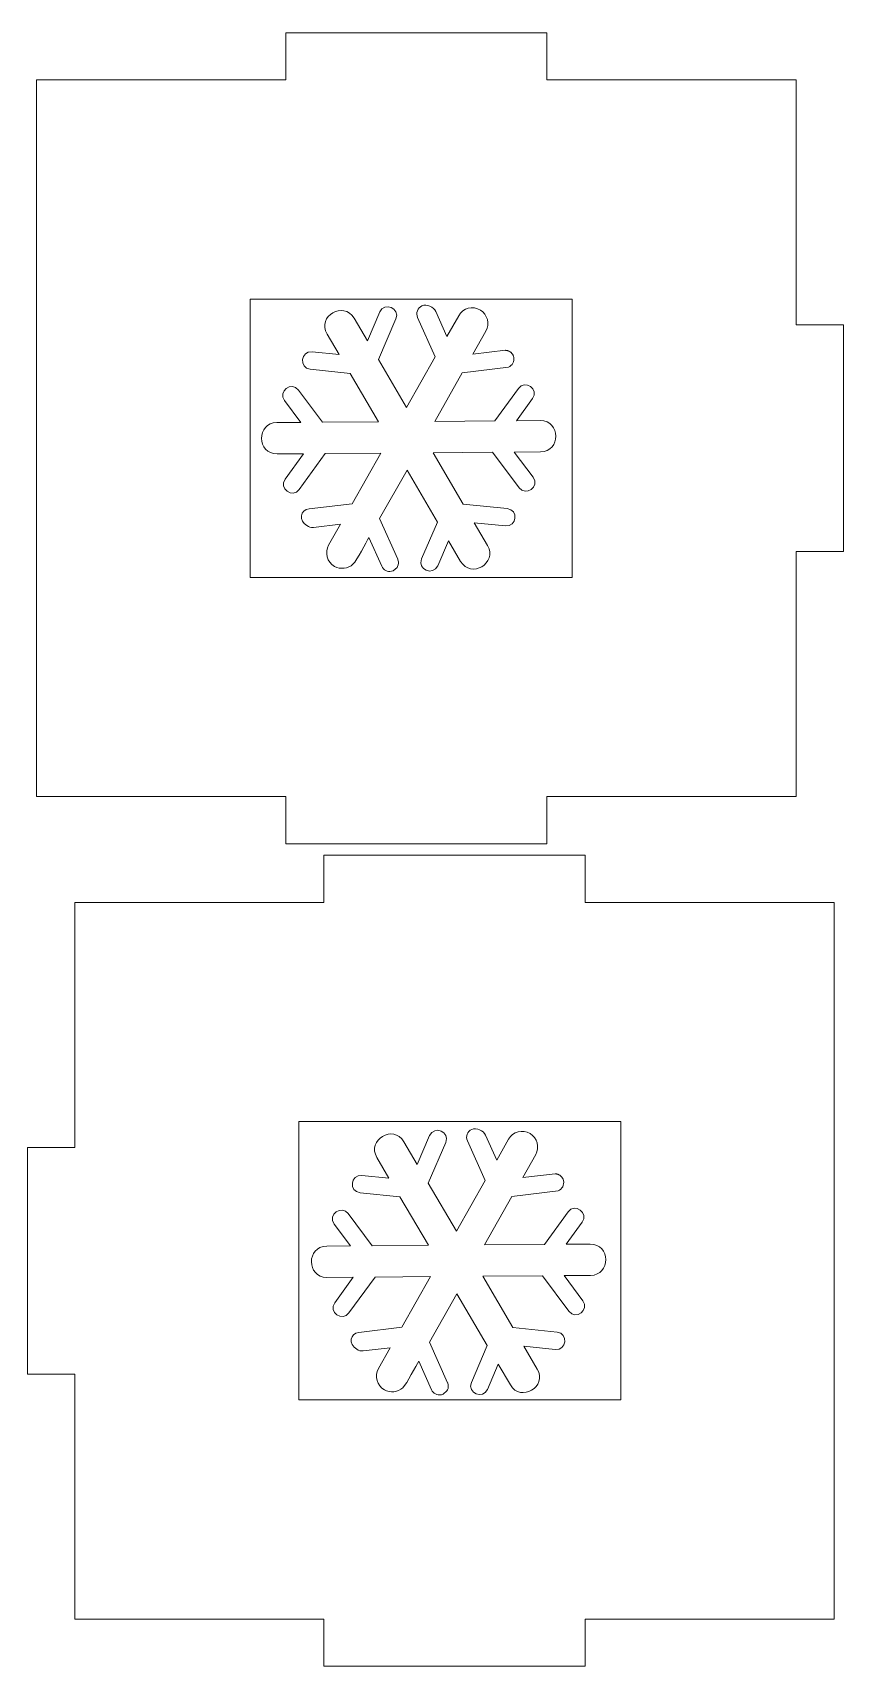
# Model space of a CAD drawing. Header units: centimetres. Extents: x -26 to 19.1, y -49.6 to 45.
# Drawn here: x -0.44 to 6.43, y 15.3 to 29.13 of the extents above; entities that cross this region are included whole.
import ezdxf

# ---------------------------------------------------------------- set-up
doc = ezdxf.new("R2010")
doc.units = ezdxf.units.CM
doc.header["$MEASUREMENT"] = 0
doc.layers.add('layer 1', color=7, linetype='Continuous')

msp = doc.modelspace()

# ---------------------------------------------------------------- linework, layer by layer
at = {"layer": 'layer 1', "color": 250, "lineweight": 9}
for points, knots in [([(-0.40592, 25.69833), (-0.40592, 25.69833), (-0.40592, 22.66619), (-0.40592, 22.66619), (-0.40592, 22.66619), (-0.40592, 22.66619), (1.704, 22.66619), (1.704, 22.66619), (1.704, 22.66619), (1.704, 22.66619), (1.704, 22.26619), (1.704, 22.26619), (1.704, 22.26619), (1.704, 22.26619), (3.91603, 22.26619), (3.91603, 22.26619), (3.91603, 22.26619), (3.91603, 22.26619), (3.91603, 22.66619), (3.91603, 22.66619), (3.91603, 22.66619), (3.91603, 22.66619), (6.02596, 22.66619), (6.02596, 22.66619), (6.02596, 22.66619), (6.02596, 22.66619), (6.02596, 24.73849), (6.02596, 24.73849), (6.02596, 24.73849), (6.02596, 24.73849), (6.42596, 24.73849), (6.42596, 24.73849), (6.42596, 24.73849), (6.42596, 24.73849), (6.42596, 26.65817), (6.42596, 26.65817), (6.42596, 26.65817), (6.42596, 26.65817), (6.02596, 26.65817), (6.02596, 26.65817), (6.02596, 26.65817), (6.02596, 26.65817), (6.02596, 28.73048), (6.02596, 28.73048), (6.02596, 28.73048), (6.02596, 28.73048), (3.91603, 28.73048), (3.91603, 28.73048), (3.91603, 28.73048), (3.91603, 28.73048), (3.91603, 29.13048), (3.91603, 29.13048), (3.91603, 29.13048), (3.91603, 29.13048), (1.704, 29.13048), (1.704, 29.13048), (1.704, 29.13048), (1.704, 29.13048), (1.704, 28.73048), (1.704, 28.73048), (1.704, 28.73048), (1.704, 28.73048), (-0.40592, 28.73048), (-0.40592, 28.73048), (-0.40592, 28.73048), (-0.40592, 28.73048), (-0.40592, 25.69833), (-0.40592, 25.69833)], [0, 0, 0, 0, 0.05555556, 0.05555556, 0.05555556, 0.05555556, 0.11111111, 0.11111111, 0.11111111, 0.11111111, 0.16666667, 0.16666667, 0.16666667, 0.16666667, 0.22222222, 0.22222222, 0.22222222, 0.22222222, 0.27777778, 0.27777778, 0.27777778, 0.27777778, 0.33333333, 0.33333333, 0.33333333, 0.33333333, 0.38888889, 0.38888889, 0.38888889, 0.38888889, 0.44444444, 0.44444444, 0.44444444, 0.44444444, 0.5, 0.5, 0.5, 0.5, 0.55555556, 0.55555556, 0.55555556, 0.55555556, 0.61111111, 0.61111111, 0.61111111, 0.61111111, 0.66666667, 0.66666667, 0.66666667, 0.66666667, 0.72222222, 0.72222222, 0.72222222, 0.72222222, 0.77777778, 0.77777778, 0.77777778, 0.77777778, 0.83333333, 0.83333333, 0.83333333, 0.83333333, 0.88888889, 0.88888889, 0.88888889, 0.88888889, 1, 1, 1, 1]), ([(4.12828, 25.69833), (4.12828, 25.69833), (4.12828, 24.52081), (4.12828, 24.52081), (4.12828, 24.52081), (4.12828, 24.52081), (1.40142, 24.52081), (1.40142, 24.52081), (1.40142, 24.52081), (1.40142, 24.52081), (1.40142, 25.69833), (1.40142, 25.69833), (1.40142, 25.69833), (1.40142, 25.69833), (1.40142, 26.87585), (1.40142, 26.87585), (1.40142, 26.87585), (1.40142, 26.87585), (4.12828, 26.87585), (4.12828, 26.87585), (4.12828, 26.87585), (4.12828, 26.87585), (4.12828, 25.69833), (4.12828, 25.69833)], [0, 0, 0, 0, 0.14285714, 0.14285714, 0.14285714, 0.14285714, 0.28571429, 0.28571429, 0.28571429, 0.28571429, 0.42857143, 0.42857143, 0.42857143, 0.42857143, 0.57142857, 0.57142857, 0.57142857, 0.57142857, 0.71428571, 0.71428571, 0.71428571, 0.71428571, 1, 1, 1, 1]), ([(6.34907, 18.73639), (6.34907, 18.73639), (6.34907, 15.70424), (6.34907, 15.70424), (6.34907, 15.70424), (6.34907, 15.70424), (4.23915, 15.70424), (4.23915, 15.70424), (4.23915, 15.70424), (4.23915, 15.70424), (4.23915, 15.30424), (4.23915, 15.30424), (4.23915, 15.30424), (4.23915, 15.30424), (2.02712, 15.30424), (2.02712, 15.30424), (2.02712, 15.30424), (2.02712, 15.30424), (2.02712, 15.70424), (2.02712, 15.70424), (2.02712, 15.70424), (2.02712, 15.70424), (-0.08281, 15.70424), (-0.08281, 15.70424), (-0.08281, 15.70424), (-0.08281, 15.70424), (-0.08281, 17.77655), (-0.08281, 17.77655), (-0.08281, 17.77655), (-0.08281, 17.77655), (-0.48281, 17.77655), (-0.48281, 17.77655), (-0.48281, 17.77655), (-0.48281, 17.77655), (-0.48281, 19.69623), (-0.48281, 19.69623), (-0.48281, 19.69623), (-0.48281, 19.69623), (-0.08281, 19.69623), (-0.08281, 19.69623), (-0.08281, 19.69623), (-0.08281, 19.69623), (-0.08281, 21.76853), (-0.08281, 21.76853), (-0.08281, 21.76853), (-0.08281, 21.76853), (2.02712, 21.76853), (2.02712, 21.76853), (2.02712, 21.76853), (2.02712, 21.76853), (2.02712, 22.16853), (2.02712, 22.16853), (2.02712, 22.16853), (2.02712, 22.16853), (4.23915, 22.16853), (4.23915, 22.16853), (4.23915, 22.16853), (4.23915, 22.16853), (4.23915, 21.76853), (4.23915, 21.76853), (4.23915, 21.76853), (4.23915, 21.76853), (6.34907, 21.76853), (6.34907, 21.76853), (6.34907, 21.76853), (6.34907, 21.76853), (6.34907, 18.73639), (6.34907, 18.73639)], [0, 0, 0, 0, 0.05555556, 0.05555556, 0.05555556, 0.05555556, 0.11111111, 0.11111111, 0.11111111, 0.11111111, 0.16666667, 0.16666667, 0.16666667, 0.16666667, 0.22222222, 0.22222222, 0.22222222, 0.22222222, 0.27777778, 0.27777778, 0.27777778, 0.27777778, 0.33333333, 0.33333333, 0.33333333, 0.33333333, 0.38888889, 0.38888889, 0.38888889, 0.38888889, 0.44444444, 0.44444444, 0.44444444, 0.44444444, 0.5, 0.5, 0.5, 0.5, 0.55555556, 0.55555556, 0.55555556, 0.55555556, 0.61111111, 0.61111111, 0.61111111, 0.61111111, 0.66666667, 0.66666667, 0.66666667, 0.66666667, 0.72222222, 0.72222222, 0.72222222, 0.72222222, 0.77777778, 0.77777778, 0.77777778, 0.77777778, 0.83333333, 0.83333333, 0.83333333, 0.83333333, 0.88888889, 0.88888889, 0.88888889, 0.88888889, 1, 1, 1, 1]), ([(1.81487, 18.73639), (1.81487, 18.73639), (1.81487, 17.55887), (1.81487, 17.55887), (1.81487, 17.55887), (1.81487, 17.55887), (4.54174, 17.55887), (4.54174, 17.55887), (4.54174, 17.55887), (4.54174, 17.55887), (4.54174, 18.73639), (4.54174, 18.73639), (4.54174, 18.73639), (4.54174, 18.73639), (4.54174, 19.91391), (4.54174, 19.91391), (4.54174, 19.91391), (4.54174, 19.91391), (1.81487, 19.91391), (1.81487, 19.91391), (1.81487, 19.91391), (1.81487, 19.91391), (1.81487, 18.73639), (1.81487, 18.73639)], [0, 0, 0, 0, 0.14285714, 0.14285714, 0.14285714, 0.14285714, 0.28571429, 0.28571429, 0.28571429, 0.28571429, 0.42857143, 0.42857143, 0.42857143, 0.42857143, 0.57142857, 0.57142857, 0.57142857, 0.57142857, 0.71428571, 0.71428571, 0.71428571, 0.71428571, 1, 1, 1, 1])]:
    msp.add_open_spline(points, degree=3, knots=knots, dxfattribs=at)
at = {"layer": 'layer 1', "color": 254, "lineweight": 9}
for points in [[(2.24945, 26.24707), (2.24945, 26.24707), (2.49022, 25.83726), (2.49022, 25.83726), (2.49022, 25.83726), (2.49022, 25.83726), (2.01495, 25.83367), (2.01495, 25.83367), (2.01495, 25.83367), (2.01495, 25.83367), (1.81131, 26.10608), (1.81131, 26.10608), (1.81131, 26.10608), (1.75371, 26.1831), (1.63521, 26.09446), (1.6928, 26.01746), (1.6928, 26.01746), (1.6928, 26.01746), (1.83126, 25.83225), (1.83126, 25.83225), (1.83126, 25.83225), (1.83126, 25.83225), (1.62893, 25.83071), (1.62893, 25.83071), (1.62893, 25.83071), (1.45524, 25.82937), (1.45732, 25.56441), (1.63097, 25.56571), (1.63097, 25.56571), (1.63097, 25.56571), (1.85437, 25.56742), (1.85437, 25.56742), (1.85437, 25.56742), (1.85437, 25.56742), (1.69786, 25.35126), (1.69786, 25.35126), (1.69786, 25.35126), (1.64148, 25.2734), (1.76126, 25.18656), (1.81769, 25.26446), (1.81769, 25.26446), (1.81769, 25.26446), (2.03807, 25.56883), (2.03807, 25.56883), (2.03807, 25.56883), (2.03807, 25.56883), (2.50883, 25.57239), (2.50883, 25.57239), (2.50883, 25.57239), (2.50883, 25.57239), (2.26576, 25.14393), (2.26576, 25.14393), (2.26576, 25.14393), (2.26576, 25.14393), (1.90146, 25.10064), (1.90146, 25.10064), (1.90146, 25.10064), (1.82609, 25.09168), (1.81052, 24.99965), (1.88363, 24.95814), (1.88363, 24.95814), (1.89845, 24.9466), (1.91765, 24.94068), (1.93768, 24.94304), (1.93768, 24.94304), (1.93768, 24.94304), (2.1673, 24.97036), (2.1673, 24.97036), (2.1673, 24.97036), (2.1673, 24.97036), (2.06748, 24.79437), (2.06748, 24.79437), (2.06748, 24.79437), (2.0315, 24.73097), (2.05394, 24.64973), (2.11735, 24.61375), (2.11735, 24.61375), (2.16698, 24.58593), (2.23182, 24.59284), (2.27338, 24.63237), (2.27338, 24.63237), (2.30941, 24.6666), (2.38518, 24.81734), (2.40822, 24.85796), (2.40822, 24.85796), (2.40822, 24.85796), (2.51714, 24.61432), (2.51714, 24.61432), (2.51714, 24.61432), (2.53149, 24.58324), (2.56522, 24.56565), (2.59888, 24.5719), (2.59888, 24.5719), (2.59888, 24.5719), (2.60069, 24.57229), (2.60069, 24.57229), (2.60069, 24.57229), (2.60069, 24.57229), (2.60959, 24.57487), (2.60959, 24.57487), (2.60959, 24.57487), (2.60959, 24.57487), (2.61482, 24.577), (2.61482, 24.577), (2.61482, 24.577), (2.61482, 24.577), (2.64743, 24.6054), (2.64743, 24.6054), (2.64743, 24.6054), (2.64743, 24.6054), (2.65163, 24.61326), (2.65163, 24.61326), (2.65163, 24.61326), (2.65163, 24.61326), (2.65639, 24.62663), (2.65639, 24.62663), (2.65639, 24.62663), (2.65639, 24.62663), (2.65719, 24.63012), (2.65719, 24.63012), (2.65719, 24.63012), (2.65719, 24.63012), (2.65826, 24.63717), (2.65826, 24.63717), (2.65826, 24.63717), (2.65826, 24.63717), (2.65842, 24.63895), (2.65842, 24.63895), (2.65842, 24.63895), (2.65842, 24.63895), (2.65854, 24.64074), (2.65854, 24.64074), (2.65854, 24.64074), (2.65854, 24.64074), (2.65817, 24.65334), (2.65817, 24.65334), (2.65817, 24.65334), (2.65817, 24.65334), (2.65693, 24.66055), (2.65693, 24.66055), (2.65693, 24.66055), (2.65693, 24.66055), (2.6544, 24.66947), (2.6544, 24.66947), (2.6544, 24.66947), (2.6544, 24.66947), (2.65372, 24.67123), (2.65372, 24.67123), (2.65372, 24.67123), (2.65372, 24.67123), (2.65304, 24.67301), (2.65304, 24.67301), (2.65304, 24.67301), (2.65304, 24.67301), (2.65224, 24.67474), (2.65224, 24.67474), (2.65224, 24.67474), (2.65224, 24.67474), (2.49887, 25.01774), (2.49887, 25.01774), (2.49887, 25.01774), (2.49887, 25.01774), (2.73113, 25.42721), (2.73113, 25.42721), (2.73113, 25.42721), (2.73113, 25.42721), (2.9887, 24.98882), (2.9887, 24.98882), (2.9887, 24.98882), (2.9887, 24.98882), (2.85461, 24.67625), (2.85461, 24.67625), (2.85461, 24.67625), (2.81671, 24.58783), (2.95271, 24.5296), (2.99059, 24.61792), (2.99059, 24.61792), (2.99059, 24.61792), (3.08176, 24.83045), (3.08176, 24.83045), (3.08176, 24.83045), (3.08176, 24.83045), (3.18427, 24.656), (3.18427, 24.656), (3.18427, 24.656), (3.27223, 24.50629), (3.5007, 24.64052), (3.41274, 24.79023), (3.41274, 24.79023), (3.41274, 24.79023), (3.29955, 24.98288), (3.29955, 24.98288), (3.29955, 24.98288), (3.29955, 24.98288), (3.56502, 24.95541), (3.56502, 24.95541), (3.56502, 24.95541), (3.66063, 24.94548), (3.67593, 25.0927), (3.58026, 25.10261), (3.58026, 25.10261), (3.58026, 25.10261), (3.20649, 25.14126), (3.20649, 25.14126), (3.20649, 25.14126), (3.20649, 25.14126), (2.95121, 25.57575), (2.95121, 25.57575), (2.95121, 25.57575), (2.95121, 25.57575), (3.45515, 25.57958), (3.45515, 25.57958), (3.45515, 25.57958), (3.45515, 25.57958), (3.68011, 25.27861), (3.68011, 25.27861), (3.68011, 25.27861), (3.73771, 25.20156), (3.85618, 25.29023), (3.79862, 25.36722), (3.79862, 25.36722), (3.79862, 25.36722), (3.63883, 25.58099), (3.63883, 25.58099), (3.63883, 25.58099), (3.63883, 25.58099), (3.86227, 25.58266), (3.86227, 25.58266), (3.86227, 25.58266), (4.03592, 25.58399), (4.03388, 25.84897), (3.86024, 25.84765), (3.86024, 25.84765), (3.86024, 25.84765), (3.65793, 25.84612), (3.65793, 25.84612), (3.65793, 25.84612), (3.65793, 25.84612), (3.79356, 26.03343), (3.79356, 26.03343), (3.79356, 26.03343), (3.84994, 26.11127), (3.73017, 26.19812), (3.67371, 26.12022), (3.67371, 26.12022), (3.67371, 26.12022), (3.47422, 25.84475), (3.47422, 25.84475), (3.47422, 25.84475), (3.47422, 25.84475), (2.96579, 25.84087), (2.96579, 25.84087), (2.96579, 25.84087), (2.96579, 25.84087), (3.19808, 26.25035), (3.19808, 26.25035), (3.19808, 26.25035), (3.19808, 26.25035), (3.58925, 26.29922), (3.58925, 26.29922), (3.58925, 26.29922), (3.62248, 26.31255), (3.64292, 26.34894), (3.63464, 26.38437), (3.63464, 26.38437), (3.63464, 26.38437), (3.63321, 26.38973), (3.63321, 26.38973), (3.63321, 26.38973), (3.63321, 26.38973), (3.63206, 26.39323), (3.63206, 26.39323), (3.63206, 26.39323), (3.63206, 26.39323), (3.63141, 26.39497), (3.63141, 26.39497), (3.63141, 26.39497), (3.63141, 26.39497), (3.63072, 26.39666), (3.63072, 26.39666), (3.63072, 26.39666), (3.63072, 26.39666), (3.62926, 26.39999), (3.62926, 26.39999), (3.62926, 26.39999), (3.62926, 26.39999), (3.62757, 26.4032), (3.62757, 26.4032), (3.62757, 26.4032), (3.62757, 26.4032), (3.62675, 26.40478), (3.62675, 26.40478), (3.62675, 26.40478), (3.62675, 26.40478), (3.62582, 26.40631), (3.62582, 26.40631), (3.62582, 26.40631), (3.62582, 26.40631), (3.6207, 26.41368), (3.6207, 26.41368), (3.6207, 26.41368), (3.6207, 26.41368), (3.6196, 26.41508), (3.6196, 26.41508), (3.6196, 26.41508), (3.6196, 26.41508), (3.61844, 26.41643), (3.61844, 26.41643), (3.61844, 26.41643), (3.61844, 26.41643), (3.61226, 26.42279), (3.61226, 26.42279), (3.61226, 26.42279), (3.61226, 26.42279), (3.60955, 26.42513), (3.60955, 26.42513), (3.60955, 26.42513), (3.60955, 26.42513), (3.60816, 26.42627), (3.60816, 26.42627), (3.60816, 26.42627), (3.60816, 26.42627), (3.60677, 26.42733), (3.60677, 26.42733), (3.60677, 26.42733), (3.60677, 26.42733), (3.60533, 26.42838), (3.60533, 26.42838), (3.60533, 26.42838), (3.60533, 26.42838), (3.60237, 26.43038), (3.60237, 26.43038), (3.60237, 26.43038), (3.60237, 26.43038), (3.60087, 26.43132), (3.60087, 26.43132), (3.60087, 26.43132), (3.60087, 26.43132), (3.59461, 26.43471), (3.59461, 26.43471), (3.59461, 26.43471), (3.59461, 26.43471), (3.59298, 26.43547), (3.59298, 26.43547), (3.59298, 26.43547), (3.59298, 26.43547), (3.59135, 26.43618), (3.59135, 26.43618), (3.59135, 26.43618), (3.59135, 26.43618), (3.58971, 26.43688), (3.58971, 26.43688), (3.58971, 26.43688), (3.58971, 26.43688), (3.58636, 26.43813), (3.58636, 26.43813), (3.58636, 26.43813), (3.58636, 26.43813), (3.58464, 26.4387), (3.58464, 26.4387), (3.58464, 26.4387), (3.58464, 26.4387), (3.58291, 26.43923), (3.58291, 26.43923), (3.58291, 26.43923), (3.58291, 26.43923), (3.5794, 26.44016), (3.5794, 26.44016), (3.5794, 26.44016), (3.5794, 26.44016), (3.57766, 26.44055), (3.57766, 26.44055), (3.57766, 26.44055), (3.57766, 26.44055), (3.5759, 26.44089), (3.5759, 26.44089), (3.5759, 26.44089), (3.5759, 26.44089), (3.57228, 26.44147), (3.57228, 26.44147), (3.57228, 26.44147), (3.57228, 26.44147), (3.56865, 26.44187), (3.56865, 26.44187), (3.56865, 26.44187), (3.56865, 26.44187), (3.56496, 26.4421), (3.56496, 26.4421), (3.56496, 26.4421), (3.56496, 26.4421), (3.28871, 26.41012), (3.28871, 26.41012), (3.28871, 26.41012), (3.28871, 26.41012), (3.39895, 26.60448), (3.39895, 26.60448), (3.39895, 26.60448), (3.43389, 26.66662), (3.41236, 26.74588), (3.35218, 26.78331), (3.35218, 26.78331), (3.2879, 26.82048), (3.20559, 26.80069), (3.16846, 26.73523), (3.16846, 26.73523), (3.16846, 26.73523), (3.06861, 26.55923), (3.06861, 26.55923), (3.06861, 26.55923), (3.06861, 26.55923), (2.97425, 26.77035), (2.97425, 26.77035), (2.97425, 26.77035), (2.95681, 26.80944), (2.89749, 26.83606), (2.85776, 26.81832), (2.85776, 26.81832), (2.82059, 26.8017), (2.80381, 26.75778), (2.82041, 26.72062), (2.82041, 26.72062), (2.82041, 26.72062), (2.97018, 26.38568), (2.97018, 26.38568), (2.97018, 26.38568), (2.97018, 26.38568), (2.72711, 25.9572), (2.72711, 25.9572), (2.72711, 25.9572), (2.72711, 25.9572), (2.48864, 26.36311), (2.48864, 26.36311), (2.48864, 26.36311), (2.48864, 26.36311), (2.63681, 26.70842), (2.63681, 26.70842), (2.63681, 26.70842), (2.67471, 26.79685), (2.53872, 26.85511), (2.5008, 26.76676), (2.5008, 26.76676), (2.5008, 26.76676), (2.39558, 26.52149), (2.39558, 26.52149), (2.39558, 26.52149), (2.39558, 26.52149), (2.28241, 26.71412), (2.28241, 26.71412), (2.28241, 26.71412), (2.19444, 26.86385), (1.96596, 26.72966), (2.05393, 26.57991), (2.05393, 26.57991), (2.05393, 26.57991), (2.1564, 26.40545), (2.1564, 26.40545), (2.1564, 26.40545), (2.1564, 26.40545), (1.9264, 26.42927), (1.9264, 26.42927), (1.9264, 26.42927), (1.83077, 26.4392), (1.81548, 26.292), (1.91115, 26.28207), (1.91115, 26.28207), (1.91115, 26.28207), (2.24945, 26.24707), (2.24945, 26.24707)], [(2.67125, 19.27727), (2.67125, 19.27727), (2.91202, 18.86746), (2.91202, 18.86746), (2.91202, 18.86746), (2.91202, 18.86746), (2.43675, 18.86387), (2.43675, 18.86387), (2.43675, 18.86387), (2.43675, 18.86387), (2.23311, 19.13628), (2.23311, 19.13628), (2.23311, 19.13628), (2.17551, 19.2133), (2.05701, 19.12466), (2.1146, 19.04766), (2.1146, 19.04766), (2.1146, 19.04766), (2.25306, 18.86245), (2.25306, 18.86245), (2.25306, 18.86245), (2.25306, 18.86245), (2.05073, 18.86091), (2.05073, 18.86091), (2.05073, 18.86091), (1.87704, 18.85957), (1.87912, 18.59461), (2.05277, 18.59591), (2.05277, 18.59591), (2.05277, 18.59591), (2.27617, 18.59762), (2.27617, 18.59762), (2.27617, 18.59762), (2.27617, 18.59762), (2.11966, 18.38146), (2.11966, 18.38146), (2.11966, 18.38146), (2.06328, 18.3036), (2.18306, 18.21676), (2.23949, 18.29466), (2.23949, 18.29466), (2.23949, 18.29466), (2.45987, 18.59903), (2.45987, 18.59903), (2.45987, 18.59903), (2.45987, 18.59903), (2.93063, 18.60259), (2.93063, 18.60259), (2.93063, 18.60259), (2.93063, 18.60259), (2.68756, 18.17413), (2.68756, 18.17413), (2.68756, 18.17413), (2.68756, 18.17413), (2.32326, 18.13084), (2.32326, 18.13084), (2.32326, 18.13084), (2.24789, 18.12188), (2.23232, 18.02985), (2.30543, 17.98834), (2.30543, 17.98834), (2.32025, 17.9768), (2.33945, 17.97088), (2.35948, 17.97324), (2.35948, 17.97324), (2.35948, 17.97324), (2.5891, 18.00056), (2.5891, 18.00056), (2.5891, 18.00056), (2.5891, 18.00056), (2.48928, 17.82457), (2.48928, 17.82457), (2.48928, 17.82457), (2.4533, 17.76117), (2.47574, 17.67993), (2.53915, 17.64395), (2.53915, 17.64395), (2.58878, 17.61613), (2.65362, 17.62304), (2.69518, 17.66257), (2.69518, 17.66257), (2.73121, 17.6968), (2.80698, 17.84754), (2.83002, 17.88816), (2.83002, 17.88816), (2.83002, 17.88816), (2.93894, 17.64452), (2.93894, 17.64452), (2.93894, 17.64452), (2.95329, 17.61344), (2.98702, 17.59585), (3.02068, 17.6021), (3.02068, 17.6021), (3.02068, 17.6021), (3.02249, 17.60249), (3.02249, 17.60249), (3.02249, 17.60249), (3.02249, 17.60249), (3.03139, 17.60507), (3.03139, 17.60507), (3.03139, 17.60507), (3.03139, 17.60507), (3.03662, 17.6072), (3.03662, 17.6072), (3.03662, 17.6072), (3.03662, 17.6072), (3.06923, 17.6356), (3.06923, 17.6356), (3.06923, 17.6356), (3.06923, 17.6356), (3.07343, 17.64346), (3.07343, 17.64346), (3.07343, 17.64346), (3.07343, 17.64346), (3.07819, 17.65683), (3.07819, 17.65683), (3.07819, 17.65683), (3.07819, 17.65683), (3.07899, 17.66032), (3.07899, 17.66032), (3.07899, 17.66032), (3.07899, 17.66032), (3.08006, 17.66736), (3.08006, 17.66736), (3.08006, 17.66736), (3.08006, 17.66736), (3.08022, 17.66915), (3.08022, 17.66915), (3.08022, 17.66915), (3.08022, 17.66915), (3.08034, 17.67094), (3.08034, 17.67094), (3.08034, 17.67094), (3.08034, 17.67094), (3.07997, 17.68354), (3.07997, 17.68354), (3.07997, 17.68354), (3.07997, 17.68354), (3.07873, 17.69075), (3.07873, 17.69075), (3.07873, 17.69075), (3.07873, 17.69075), (3.0762, 17.69967), (3.0762, 17.69967), (3.0762, 17.69967), (3.0762, 17.69967), (3.07552, 17.70143), (3.07552, 17.70143), (3.07552, 17.70143), (3.07552, 17.70143), (3.07484, 17.70321), (3.07484, 17.70321), (3.07484, 17.70321), (3.07484, 17.70321), (3.07404, 17.70494), (3.07404, 17.70494), (3.07404, 17.70494), (3.07404, 17.70494), (2.92067, 18.04794), (2.92067, 18.04794), (2.92067, 18.04794), (2.92067, 18.04794), (3.15293, 18.45741), (3.15293, 18.45741), (3.15293, 18.45741), (3.15293, 18.45741), (3.4105, 18.01902), (3.4105, 18.01902), (3.4105, 18.01902), (3.4105, 18.01902), (3.27641, 17.70645), (3.27641, 17.70645), (3.27641, 17.70645), (3.23851, 17.61803), (3.37451, 17.5598), (3.41239, 17.64812), (3.41239, 17.64812), (3.41239, 17.64812), (3.50356, 17.86065), (3.50356, 17.86065), (3.50356, 17.86065), (3.50356, 17.86065), (3.60607, 17.6862), (3.60607, 17.6862), (3.60607, 17.6862), (3.69403, 17.53649), (3.9225, 17.67072), (3.83454, 17.82043), (3.83454, 17.82043), (3.83454, 17.82043), (3.72135, 18.01308), (3.72135, 18.01308), (3.72135, 18.01308), (3.72135, 18.01308), (3.98682, 17.98561), (3.98682, 17.98561), (3.98682, 17.98561), (4.08243, 17.97568), (4.09773, 18.1229), (4.00206, 18.13281), (4.00206, 18.13281), (4.00206, 18.13281), (3.62829, 18.17146), (3.62829, 18.17146), (3.62829, 18.17146), (3.62829, 18.17146), (3.37301, 18.60595), (3.37301, 18.60595), (3.37301, 18.60595), (3.37301, 18.60595), (3.87695, 18.60978), (3.87695, 18.60978), (3.87695, 18.60978), (3.87695, 18.60978), (4.10191, 18.30881), (4.10191, 18.30881), (4.10191, 18.30881), (4.15951, 18.23176), (4.27798, 18.32043), (4.22042, 18.39742), (4.22042, 18.39742), (4.22042, 18.39742), (4.06063, 18.61119), (4.06063, 18.61119), (4.06063, 18.61119), (4.06063, 18.61119), (4.28407, 18.61286), (4.28407, 18.61286), (4.28407, 18.61286), (4.45772, 18.61419), (4.45568, 18.87917), (4.28204, 18.87785), (4.28204, 18.87785), (4.28204, 18.87785), (4.07973, 18.87632), (4.07973, 18.87632), (4.07973, 18.87632), (4.07973, 18.87632), (4.21536, 19.06363), (4.21536, 19.06363), (4.21536, 19.06363), (4.27174, 19.14147), (4.15197, 19.22832), (4.09551, 19.15042), (4.09551, 19.15042), (4.09551, 19.15042), (3.89602, 18.87495), (3.89602, 18.87495), (3.89602, 18.87495), (3.89602, 18.87495), (3.38759, 18.87107), (3.38759, 18.87107), (3.38759, 18.87107), (3.38759, 18.87107), (3.61988, 19.28055), (3.61988, 19.28055), (3.61988, 19.28055), (3.61988, 19.28055), (4.01105, 19.32942), (4.01105, 19.32942), (4.01105, 19.32942), (4.04428, 19.34275), (4.06472, 19.37914), (4.05644, 19.41457), (4.05644, 19.41457), (4.05644, 19.41457), (4.05501, 19.41993), (4.05501, 19.41993), (4.05501, 19.41993), (4.05501, 19.41993), (4.05386, 19.42343), (4.05386, 19.42343), (4.05386, 19.42343), (4.05386, 19.42343), (4.05321, 19.42517), (4.05321, 19.42517), (4.05321, 19.42517), (4.05321, 19.42517), (4.05252, 19.42686), (4.05252, 19.42686), (4.05252, 19.42686), (4.05252, 19.42686), (4.05106, 19.43019), (4.05106, 19.43019), (4.05106, 19.43019), (4.05106, 19.43019), (4.04937, 19.4334), (4.04937, 19.4334), (4.04937, 19.4334), (4.04937, 19.4334), (4.04855, 19.43498), (4.04855, 19.43498), (4.04855, 19.43498), (4.04855, 19.43498), (4.04762, 19.43651), (4.04762, 19.43651), (4.04762, 19.43651), (4.04762, 19.43651), (4.0425, 19.44388), (4.0425, 19.44388), (4.0425, 19.44388), (4.0425, 19.44388), (4.0414, 19.44528), (4.0414, 19.44528), (4.0414, 19.44528), (4.0414, 19.44528), (4.04024, 19.44663), (4.04024, 19.44663), (4.04024, 19.44663), (4.04024, 19.44663), (4.03406, 19.45299), (4.03406, 19.45299), (4.03406, 19.45299), (4.03406, 19.45299), (4.03135, 19.45533), (4.03135, 19.45533), (4.03135, 19.45533), (4.03135, 19.45533), (4.02996, 19.45647), (4.02996, 19.45647), (4.02996, 19.45647), (4.02996, 19.45647), (4.02857, 19.45753), (4.02857, 19.45753), (4.02857, 19.45753), (4.02857, 19.45753), (4.02713, 19.45858), (4.02713, 19.45858), (4.02713, 19.45858), (4.02713, 19.45858), (4.02417, 19.46058), (4.02417, 19.46058), (4.02417, 19.46058), (4.02417, 19.46058), (4.02267, 19.46152), (4.02267, 19.46152), (4.02267, 19.46152), (4.02267, 19.46152), (4.01641, 19.46491), (4.01641, 19.46491), (4.01641, 19.46491), (4.01641, 19.46491), (4.01478, 19.46567), (4.01478, 19.46567), (4.01478, 19.46567), (4.01478, 19.46567), (4.01315, 19.46638), (4.01315, 19.46638), (4.01315, 19.46638), (4.01315, 19.46638), (4.01151, 19.46708), (4.01151, 19.46708), (4.01151, 19.46708), (4.01151, 19.46708), (4.00816, 19.46833), (4.00816, 19.46833), (4.00816, 19.46833), (4.00816, 19.46833), (4.00644, 19.4689), (4.00644, 19.4689), (4.00644, 19.4689), (4.00644, 19.4689), (4.00471, 19.46943), (4.00471, 19.46943), (4.00471, 19.46943), (4.00471, 19.46943), (4.0012, 19.47036), (4.0012, 19.47036), (4.0012, 19.47036), (4.0012, 19.47036), (3.99946, 19.47075), (3.99946, 19.47075), (3.99946, 19.47075), (3.99946, 19.47075), (3.9977, 19.47109), (3.9977, 19.47109), (3.9977, 19.47109), (3.9977, 19.47109), (3.99408, 19.47167), (3.99408, 19.47167), (3.99408, 19.47167), (3.99408, 19.47167), (3.99045, 19.47207), (3.99045, 19.47207), (3.99045, 19.47207), (3.99045, 19.47207), (3.98676, 19.4723), (3.98676, 19.4723), (3.98676, 19.4723), (3.98676, 19.4723), (3.71051, 19.44032), (3.71051, 19.44032), (3.71051, 19.44032), (3.71051, 19.44032), (3.82075, 19.63468), (3.82075, 19.63468), (3.82075, 19.63468), (3.85569, 19.69682), (3.83416, 19.77608), (3.77398, 19.81351), (3.77398, 19.81351), (3.7097, 19.85068), (3.62739, 19.83089), (3.59026, 19.76543), (3.59026, 19.76543), (3.59026, 19.76543), (3.49041, 19.58943), (3.49041, 19.58943), (3.49041, 19.58943), (3.49041, 19.58943), (3.39605, 19.80055), (3.39605, 19.80055), (3.39605, 19.80055), (3.37861, 19.83964), (3.31929, 19.86626), (3.27956, 19.84852), (3.27956, 19.84852), (3.24239, 19.8319), (3.22561, 19.78798), (3.24221, 19.75082), (3.24221, 19.75082), (3.24221, 19.75082), (3.39198, 19.41588), (3.39198, 19.41588), (3.39198, 19.41588), (3.39198, 19.41588), (3.14891, 18.9874), (3.14891, 18.9874), (3.14891, 18.9874), (3.14891, 18.9874), (2.91044, 19.39331), (2.91044, 19.39331), (2.91044, 19.39331), (2.91044, 19.39331), (3.05861, 19.73862), (3.05861, 19.73862), (3.05861, 19.73862), (3.09651, 19.82705), (2.96052, 19.88531), (2.9226, 19.79696), (2.9226, 19.79696), (2.9226, 19.79696), (2.81738, 19.55169), (2.81738, 19.55169), (2.81738, 19.55169), (2.81738, 19.55169), (2.70421, 19.74432), (2.70421, 19.74432), (2.70421, 19.74432), (2.61624, 19.89404), (2.38776, 19.75986), (2.47573, 19.61011), (2.47573, 19.61011), (2.47573, 19.61011), (2.5782, 19.43565), (2.5782, 19.43565), (2.5782, 19.43565), (2.5782, 19.43565), (2.3482, 19.45947), (2.3482, 19.45947), (2.3482, 19.45947), (2.25257, 19.4694), (2.23728, 19.3222), (2.33295, 19.31227), (2.33295, 19.31227), (2.33295, 19.31227), (2.67125, 19.27727), (2.67125, 19.27727)]]:
    msp.add_open_spline(points, degree=3, knots=[0, 0, 0, 0, 0.00847458, 0.00847458, 0.00847458, 0.00847458, 0.01694915, 0.01694915, 0.01694915, 0.01694915, 0.02542373, 0.02542373, 0.02542373, 0.02542373, 0.03389831, 0.03389831, 0.03389831, 0.03389831, 0.04237288, 0.04237288, 0.04237288, 0.04237288, 0.05084746, 0.05084746, 0.05084746, 0.05084746, 0.05932203, 0.05932203, 0.05932203, 0.05932203, 0.06779661, 0.06779661, 0.06779661, 0.06779661, 0.07627119, 0.07627119, 0.07627119, 0.07627119, 0.08474576, 0.08474576, 0.08474576, 0.08474576, 0.09322034, 0.09322034, 0.09322034, 0.09322034, 0.10169492, 0.10169492, 0.10169492, 0.10169492, 0.11016949, 0.11016949, 0.11016949, 0.11016949, 0.11864407, 0.11864407, 0.11864407, 0.11864407, 0.12711864, 0.12711864, 0.12711864, 0.12711864, 0.13559322, 0.13559322, 0.13559322, 0.13559322, 0.1440678, 0.1440678, 0.1440678, 0.1440678, 0.15254237, 0.15254237, 0.15254237, 0.15254237, 0.16101695, 0.16101695, 0.16101695, 0.16101695, 0.16949153, 0.16949153, 0.16949153, 0.16949153, 0.1779661, 0.1779661, 0.1779661, 0.1779661, 0.18644068, 0.18644068, 0.18644068, 0.18644068, 0.19491525, 0.19491525, 0.19491525, 0.19491525, 0.20338983, 0.20338983, 0.20338983, 0.20338983, 0.21186441, 0.21186441, 0.21186441, 0.21186441, 0.22033898, 0.22033898, 0.22033898, 0.22033898, 0.22881356, 0.22881356, 0.22881356, 0.22881356, 0.23728814, 0.23728814, 0.23728814, 0.23728814, 0.24576271, 0.24576271, 0.24576271, 0.24576271, 0.25423729, 0.25423729, 0.25423729, 0.25423729, 0.26271186, 0.26271186, 0.26271186, 0.26271186, 0.27118644, 0.27118644, 0.27118644, 0.27118644, 0.27966102, 0.27966102, 0.27966102, 0.27966102, 0.28813559, 0.28813559, 0.28813559, 0.28813559, 0.29661017, 0.29661017, 0.29661017, 0.29661017, 0.30508475, 0.30508475, 0.30508475, 0.30508475, 0.31355932, 0.31355932, 0.31355932, 0.31355932, 0.3220339, 0.3220339, 0.3220339, 0.3220339, 0.33050847, 0.33050847, 0.33050847, 0.33050847, 0.33898305, 0.33898305, 0.33898305, 0.33898305, 0.34745763, 0.34745763, 0.34745763, 0.34745763, 0.3559322, 0.3559322, 0.3559322, 0.3559322, 0.36440678, 0.36440678, 0.36440678, 0.36440678, 0.37288136, 0.37288136, 0.37288136, 0.37288136, 0.38135593, 0.38135593, 0.38135593, 0.38135593, 0.38983051, 0.38983051, 0.38983051, 0.38983051, 0.39830508, 0.39830508, 0.39830508, 0.39830508, 0.40677966, 0.40677966, 0.40677966, 0.40677966, 0.41525424, 0.41525424, 0.41525424, 0.41525424, 0.42372881, 0.42372881, 0.42372881, 0.42372881, 0.43220339, 0.43220339, 0.43220339, 0.43220339, 0.44067797, 0.44067797, 0.44067797, 0.44067797, 0.44915254, 0.44915254, 0.44915254, 0.44915254, 0.45762712, 0.45762712, 0.45762712, 0.45762712, 0.46610169, 0.46610169, 0.46610169, 0.46610169, 0.47457627, 0.47457627, 0.47457627, 0.47457627, 0.48305085, 0.48305085, 0.48305085, 0.48305085, 0.49152542, 0.49152542, 0.49152542, 0.49152542, 0.5, 0.5, 0.5, 0.5, 0.50847458, 0.50847458, 0.50847458, 0.50847458, 0.51694915, 0.51694915, 0.51694915, 0.51694915, 0.52542373, 0.52542373, 0.52542373, 0.52542373, 0.53389831, 0.53389831, 0.53389831, 0.53389831, 0.54237288, 0.54237288, 0.54237288, 0.54237288, 0.55084746, 0.55084746, 0.55084746, 0.55084746, 0.55932203, 0.55932203, 0.55932203, 0.55932203, 0.56779661, 0.56779661, 0.56779661, 0.56779661, 0.57627119, 0.57627119, 0.57627119, 0.57627119, 0.58474576, 0.58474576, 0.58474576, 0.58474576, 0.59322034, 0.59322034, 0.59322034, 0.59322034, 0.60169492, 0.60169492, 0.60169492, 0.60169492, 0.61016949, 0.61016949, 0.61016949, 0.61016949, 0.61864407, 0.61864407, 0.61864407, 0.61864407, 0.62711864, 0.62711864, 0.62711864, 0.62711864, 0.63559322, 0.63559322, 0.63559322, 0.63559322, 0.6440678, 0.6440678, 0.6440678, 0.6440678, 0.65254237, 0.65254237, 0.65254237, 0.65254237, 0.66101695, 0.66101695, 0.66101695, 0.66101695, 0.66949153, 0.66949153, 0.66949153, 0.66949153, 0.6779661, 0.6779661, 0.6779661, 0.6779661, 0.68644068, 0.68644068, 0.68644068, 0.68644068, 0.69491525, 0.69491525, 0.69491525, 0.69491525, 0.70338983, 0.70338983, 0.70338983, 0.70338983, 0.71186441, 0.71186441, 0.71186441, 0.71186441, 0.72033898, 0.72033898, 0.72033898, 0.72033898, 0.72881356, 0.72881356, 0.72881356, 0.72881356, 0.73728814, 0.73728814, 0.73728814, 0.73728814, 0.74576271, 0.74576271, 0.74576271, 0.74576271, 0.75423729, 0.75423729, 0.75423729, 0.75423729, 0.76271186, 0.76271186, 0.76271186, 0.76271186, 0.77118644, 0.77118644, 0.77118644, 0.77118644, 0.77966102, 0.77966102, 0.77966102, 0.77966102, 0.78813559, 0.78813559, 0.78813559, 0.78813559, 0.79661017, 0.79661017, 0.79661017, 0.79661017, 0.80508475, 0.80508475, 0.80508475, 0.80508475, 0.81355932, 0.81355932, 0.81355932, 0.81355932, 0.8220339, 0.8220339, 0.8220339, 0.8220339, 0.83050847, 0.83050847, 0.83050847, 0.83050847, 0.83898305, 0.83898305, 0.83898305, 0.83898305, 0.84745763, 0.84745763, 0.84745763, 0.84745763, 0.8559322, 0.8559322, 0.8559322, 0.8559322, 0.86440678, 0.86440678, 0.86440678, 0.86440678, 0.87288136, 0.87288136, 0.87288136, 0.87288136, 0.88135593, 0.88135593, 0.88135593, 0.88135593, 0.88983051, 0.88983051, 0.88983051, 0.88983051, 0.89830508, 0.89830508, 0.89830508, 0.89830508, 0.90677966, 0.90677966, 0.90677966, 0.90677966, 0.91525424, 0.91525424, 0.91525424, 0.91525424, 0.92372881, 0.92372881, 0.92372881, 0.92372881, 0.93220339, 0.93220339, 0.93220339, 0.93220339, 0.94067797, 0.94067797, 0.94067797, 0.94067797, 0.94915254, 0.94915254, 0.94915254, 0.94915254, 0.95762712, 0.95762712, 0.95762712, 0.95762712, 0.96610169, 0.96610169, 0.96610169, 0.96610169, 0.97457627, 0.97457627, 0.97457627, 0.97457627, 0.98305085, 0.98305085, 0.98305085, 0.98305085, 1, 1, 1, 1], dxfattribs=at)

doc.saveas('drawing.dxf')
